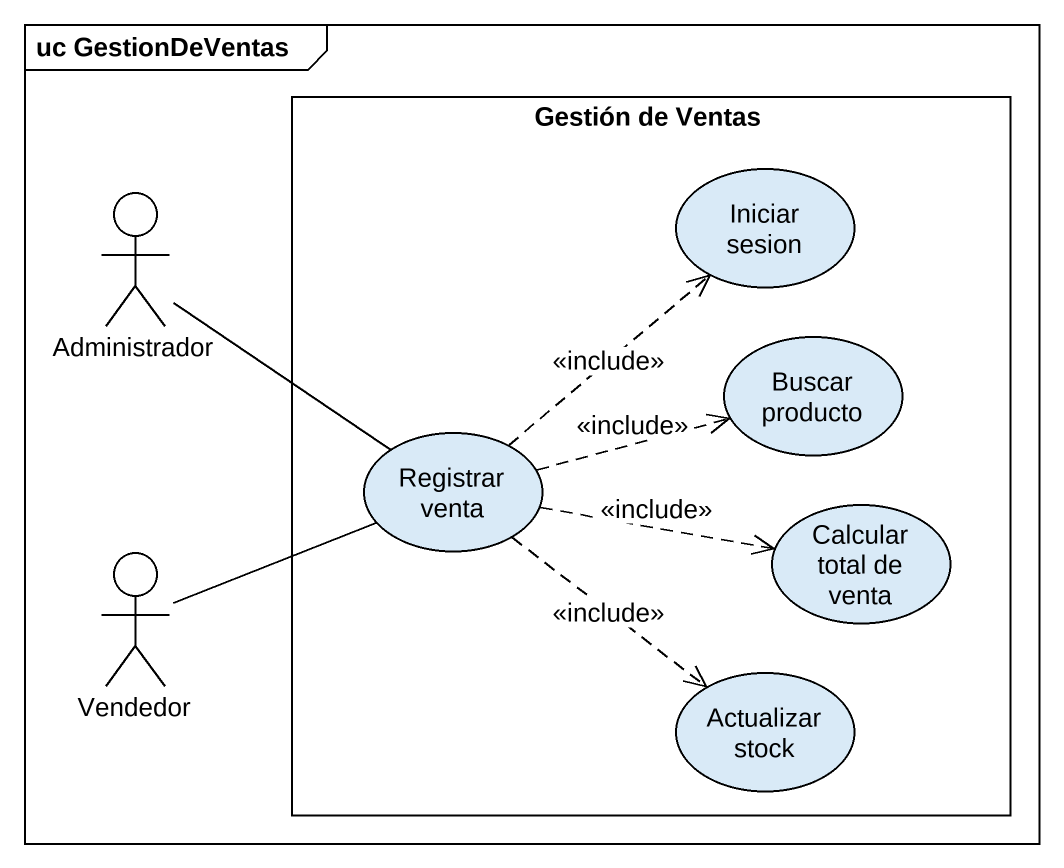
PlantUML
@startuml
mainframe uc GestionDeVentas
rectangle "Gestión de Ventas" as Gestión_de_Ventas {
  usecase "Iniciar sesion" as Iniciar_sesion
  usecase "Buscar producto" as Buscar_producto
  usecase "Registrar venta" as Registrar_venta
  usecase "Calcular total de venta" as Calcular_total_de_venta
  usecase "Actualizar stock" as Actualizar_stock
}
actor Administrador
actor Vendedor
Administrador -right- Registrar_venta
Registrar_venta .up.> Iniciar_sesion : <<include>>
Registrar_venta .right.> Buscar_producto : <<include>>
Registrar_venta .right.> Calcular_total_de_venta : <<include>>
Registrar_venta ..> Actualizar_stock : <<include>>
Vendedor -right- Registrar_venta
@enduml
